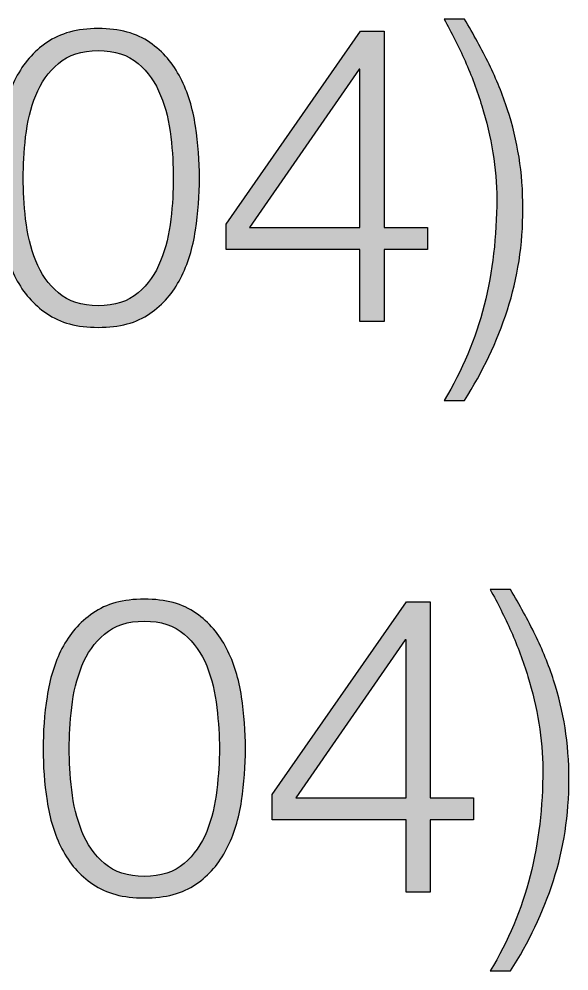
# Paper-space layout 'A2mask' of a CAD drawing. Extents: x 0 to 564, y 0 to 393.
# Drawn here: x 452.04 to 455.63, y 30.23 to 36.46 of the extents above; entities that cross this region are included whole.
import ezdxf
from ezdxf.enums import TextEntityAlignment as Align

# ---------------------------------------------------------------- set-up
doc = ezdxf.new("R2010")
doc.units = 0
doc.layers.get('0').update_dxf_attribs({"linetype": 'CONTINUOUS'})
doc.layers.get('Defpoints').update_dxf_attribs({"linetype": 'CONTINUOUS'})
doc.layers.add('JPP_Mask', color=7, linetype='CONTINUOUS')
doc.styles.add('JPP', font='arial.ttf')

# ---------------------------------------------------------------- blocks, each defined once
blk = doc.blocks.new('A2mask')
at = {"true_color": 0x004a91}
h = blk.add_hatch(color=154, dxfattribs=at)
edge = h.paths.add_edge_path()
edge.add_spline(control_points=[(455.3333, 35.2177), (455.3333, 35.3354), (455.3247, 35.4477), (455.3078, 35.5544)], knot_values=[2, 2, 2, 2, 3, 3, 3, 3], degree=3, periodic=0)
edge.add_spline(control_points=[(455.3078, 35.5544), (455.2906, 35.6611), (455.2657, 35.7648), (455.2329, 35.8652)], knot_values=[1, 1, 1, 1, 2, 2, 2, 2], degree=3, periodic=0)
edge.add_spline(control_points=[(455.2329, 35.8652), (455.2004, 35.9656), (455.16, 36.0647), (455.1123, 36.1624)], knot_values=[0, 0, 0, 0, 1, 1, 1, 1], degree=3, periodic=0)
edge.add_spline(control_points=[(455.1123, 36.1624), (455.0642, 36.2602), (455.0106, 36.3589), (454.9506, 36.4583)], knot_values=[13, 13, 13, 13, 14, 14, 14, 14], degree=3, periodic=0)
edge.add_spline(control_points=[(454.9506, 36.4583), (454.9506, 36.4583), (454.8177, 36.4583), (454.8177, 36.4583), (454.8664, 36.3715), (454.9122, 36.28), (454.9549, 36.1843)], knot_values=[11, 11, 11, 11, 12, 12, 12, 13, 13, 13, 13], degree=3, periodic=0)
edge.add_spline(control_points=[(454.9549, 36.1843), (454.9973, 36.0882), (455.0341, 35.9901), (455.0646, 35.8897)], knot_values=[10, 10, 10, 10, 11, 11, 11, 11], degree=3, periodic=0)
edge.add_spline(control_points=[(455.0646, 35.8897), (455.0954, 35.7893), (455.1196, 35.6873), (455.1368, 35.5842)], knot_values=[9, 9, 9, 9, 10, 10, 10, 10], degree=3, periodic=0)
edge.add_spline(control_points=[(455.1368, 35.5842), (455.1537, 35.4812), (455.1623, 35.3798), (455.1623, 35.2804)], knot_values=[8, 8, 8, 8, 9, 9, 9, 9], degree=3, periodic=0)
edge.add_spline(control_points=[(455.1623, 35.2804), (455.1623, 35.0378), (455.1348, 34.8065), (455.0798, 34.5868)], knot_values=[7, 7, 7, 7, 8, 8, 8, 8], degree=3, periodic=0)
edge.add_spline(control_points=[(455.0798, 34.5868), (455.0245, 34.3668), (454.937, 34.1591), (454.8177, 33.9639)], knot_values=[6, 6, 6, 6, 7, 7, 7, 7], degree=3, periodic=0)
edge.add_spline(control_points=[(454.8177, 33.9639), (454.8177, 33.9639), (454.9506, 33.9639), (454.9506, 33.9639), (455.0702, 34.1501), (455.1637, 34.3473), (455.2316, 34.5554), (455.2995, 34.7635), (455.3333, 34.9845), (455.3333, 35.2177)], knot_values=[3, 3, 3, 3, 4, 4, 4, 5, 5, 5, 6, 6, 6, 6], degree=3, periodic=0)
h = blk.add_hatch(color=154, dxfattribs=at)
edge = h.paths.add_edge_path()
edge.add_spline(control_points=[(453.2163, 35.4185), (453.2163, 35.5289), (453.2077, 35.6422), (453.1905, 35.7578)], knot_values=[2, 2, 2, 2, 3, 3, 3, 3], degree=3, periodic=0)
edge.add_spline(control_points=[(453.1905, 35.7578), (453.1732, 35.8738), (453.1408, 35.9788), (453.0927, 36.073)], knot_values=[1, 1, 1, 1, 2, 2, 2, 2], degree=3, periodic=0)
edge.add_spline(control_points=[(453.0927, 36.073), (453.045, 36.1671), (452.9781, 36.2443), (452.8919, 36.3049)], knot_values=[0, 0, 0, 0, 1, 1, 1, 1], degree=3, periodic=0)
edge.add_spline(control_points=[(452.8919, 36.3049), (452.8061, 36.3655), (452.6934, 36.396), (452.5539, 36.396)], knot_values=[15, 15, 15, 15, 16, 16, 16, 16], degree=3, periodic=0)
edge.add_spline(control_points=[(452.5539, 36.396), (452.4164, 36.396), (452.3044, 36.3655), (452.2176, 36.3049)], knot_values=[14, 14, 14, 14, 15, 15, 15, 15], degree=3, periodic=0)
edge.add_spline(control_points=[(452.2176, 36.3049), (452.1305, 36.2443), (452.0632, 36.1671), (452.0152, 36.073), (451.9671, 35.9788), (451.9346, 35.8738), (451.9174, 35.7578)], knot_values=[12, 12, 12, 12, 13, 13, 13, 14, 14, 14, 14], degree=3, periodic=0)
edge.add_spline(control_points=[(451.9174, 35.7578), (451.9002, 35.6422), (451.8919, 35.5282), (451.8919, 35.4159)], knot_values=[11, 11, 11, 11, 12, 12, 12, 12], degree=3, periodic=0)
edge.add_spline(control_points=[(451.8919, 35.4159), (451.8919, 35.3055), (451.9002, 35.1926), (451.9174, 35.0766)], knot_values=[10, 10, 10, 10, 11, 11, 11, 11], degree=3, periodic=0)
edge.add_spline(control_points=[(451.9174, 35.0766), (451.9346, 34.9609), (451.9671, 34.8559), (452.0152, 34.7618), (452.0632, 34.6677), (452.1305, 34.5908), (452.2176, 34.5312)], knot_values=[8, 8, 8, 8, 9, 9, 9, 10, 10, 10, 10], degree=3, periodic=0)
edge.add_spline(control_points=[(452.2176, 34.5312), (452.3044, 34.4712), (452.4164, 34.4414), (452.5539, 34.4414)], knot_values=[7, 7, 7, 7, 8, 8, 8, 8], degree=3, periodic=0)
edge.add_spline(control_points=[(452.5539, 34.4414), (452.6934, 34.4414), (452.8061, 34.4712), (452.8919, 34.5312)], knot_values=[6, 6, 6, 6, 7, 7, 7, 7], degree=3, periodic=0)
edge.add_spline(control_points=[(452.8919, 34.5312), (452.9781, 34.5908), (453.045, 34.6677), (453.0927, 34.7618)], knot_values=[5, 5, 5, 5, 6, 6, 6, 6], degree=3, periodic=0)
edge.add_spline(control_points=[(453.0927, 34.7618), (453.1408, 34.8559), (453.1732, 34.9609), (453.1905, 35.0766)], knot_values=[4, 4, 4, 4, 5, 5, 5, 5], degree=3, periodic=0)
edge.add_spline(control_points=[(453.1905, 35.0766), (453.2077, 35.1926), (453.2163, 35.3065), (453.2163, 35.4185)], knot_values=[3, 3, 3, 3, 4, 4, 4, 4], degree=3, periodic=0)
edge = h.paths.add_edge_path(flags=16)
edge.add_spline(control_points=[(452.0629, 35.4185), (452.0629, 35.5), (452.0682, 35.5898), (452.0791, 35.6873)], knot_values=[2, 2, 2, 2, 3, 3, 3, 3], degree=3, periodic=0)
edge.add_spline(control_points=[(452.0791, 35.6873), (452.09, 35.785), (452.1119, 35.8755), (452.1454, 35.959)], knot_values=[1, 1, 1, 1, 2, 2, 2, 2], degree=3, periodic=0)
edge.add_spline(control_points=[(452.1454, 35.959), (452.1788, 36.0421), (452.2282, 36.1117), (452.2935, 36.1677)], knot_values=[0, 0, 0, 0, 1, 1, 1, 1], degree=3, periodic=0)
edge.add_spline(control_points=[(452.2935, 36.1677), (452.3588, 36.224), (452.4456, 36.2519), (452.5539, 36.2519)], knot_values=[15, 15, 15, 15, 16, 16, 16, 16], degree=3, periodic=0)
edge.add_spline(control_points=[(452.5539, 36.2519), (452.6626, 36.2519), (452.7494, 36.224), (452.8147, 36.1677)], knot_values=[14, 14, 14, 14, 15, 15, 15, 15], degree=3, periodic=0)
edge.add_spline(control_points=[(452.8147, 36.1677), (452.8797, 36.1117), (452.929, 36.0421), (452.9625, 35.959)], knot_values=[13, 13, 13, 13, 14, 14, 14, 14], degree=3, periodic=0)
edge.add_spline(control_points=[(452.9625, 35.959), (452.996, 35.8755), (453.0182, 35.785), (453.0291, 35.6873)], knot_values=[12, 12, 12, 12, 13, 13, 13, 13], degree=3, periodic=0)
edge.add_spline(control_points=[(453.0291, 35.6873), (453.04, 35.5898), (453.0453, 35.5), (453.0453, 35.4185)], knot_values=[11, 11, 11, 11, 12, 12, 12, 12], degree=3, periodic=0)
edge.add_spline(control_points=[(453.0453, 35.4185), (453.0453, 35.3354), (453.04, 35.2452), (453.0291, 35.1485), (453.0182, 35.0517), (452.996, 34.9613), (452.9625, 34.8771), (452.929, 34.7929), (452.8797, 34.7227), (452.8147, 34.6667)], knot_values=[8, 8, 8, 8, 9, 9, 9, 10, 10, 10, 11, 11, 11, 11], degree=3, periodic=0)
edge.add_spline(control_points=[(452.8147, 34.6667), (452.7494, 34.6107), (452.6626, 34.5825), (452.5539, 34.5825)], knot_values=[7, 7, 7, 7, 8, 8, 8, 8], degree=3, periodic=0)
edge.add_spline(control_points=[(452.5539, 34.5825), (452.4456, 34.5825), (452.3588, 34.6107), (452.2935, 34.6667), (452.2282, 34.7227), (452.1788, 34.7929), (452.1454, 34.8771), (452.1119, 34.9613), (452.09, 35.0517), (452.0791, 35.1485), (452.0682, 35.2452), (452.0629, 35.3354), (452.0629, 35.4185)], knot_values=[3, 3, 3, 3, 4, 4, 4, 5, 5, 5, 6, 6, 6, 7, 7, 7, 7], degree=3, periodic=0)
h = blk.add_hatch(color=154, dxfattribs=at)
h.paths.add_polyline_path([(454.7094, 35.0958), (454.4244, 35.0958), (454.4244, 36.3795), (454.2697, 36.3795), (453.3903, 35.1173), (453.3903, 34.9517), (454.267, 34.9517), (454.267, 34.4795), (454.4244, 34.4795), (454.4244, 34.9517), (454.7094, 34.9517)])
h.paths.add_polyline_path([(454.267, 35.0958), (453.545, 35.0958), (454.2614, 36.1299), (454.267, 36.1299)], flags=16)
h = blk.add_hatch(color=154, dxfattribs=at)
edge = h.paths.add_edge_path()
edge.add_spline(control_points=[(455.6348, 31.4854), (455.6348, 31.603), (455.6262, 31.7154), (455.6093, 31.822)], knot_values=[2, 2, 2, 2, 3, 3, 3, 3], degree=3, periodic=0)
edge.add_spline(control_points=[(455.6093, 31.822), (455.5921, 31.9287), (455.5672, 32.0325), (455.5344, 32.1329)], knot_values=[1, 1, 1, 1, 2, 2, 2, 2], degree=3, periodic=0)
edge.add_spline(control_points=[(455.5344, 32.1329), (455.502, 32.2333), (455.4615, 32.3323), (455.4138, 32.4301)], knot_values=[0, 0, 0, 0, 1, 1, 1, 1], degree=3, periodic=0)
edge.add_spline(control_points=[(455.4138, 32.4301), (455.3658, 32.5278), (455.3121, 32.6266), (455.2521, 32.726)], knot_values=[13, 13, 13, 13, 14, 14, 14, 14], degree=3, periodic=0)
edge.add_spline(control_points=[(455.2521, 32.726), (455.2521, 32.726), (455.1193, 32.726), (455.1193, 32.726), (455.168, 32.6392), (455.2137, 32.5477), (455.2564, 32.4519)], knot_values=[11, 11, 11, 11, 12, 12, 12, 13, 13, 13, 13], degree=3, periodic=0)
edge.add_spline(control_points=[(455.2564, 32.4519), (455.2988, 32.3559), (455.3356, 32.2578), (455.3661, 32.1574)], knot_values=[10, 10, 10, 10, 11, 11, 11, 11], degree=3, periodic=0)
edge.add_spline(control_points=[(455.3661, 32.1574), (455.3969, 32.057), (455.4211, 31.9549), (455.4383, 31.8519)], knot_values=[9, 9, 9, 9, 10, 10, 10, 10], degree=3, periodic=0)
edge.add_spline(control_points=[(455.4383, 31.8519), (455.4552, 31.7488), (455.4639, 31.6474), (455.4639, 31.548)], knot_values=[8, 8, 8, 8, 9, 9, 9, 9], degree=3, periodic=0)
edge.add_spline(control_points=[(455.4639, 31.548), (455.4639, 31.3055), (455.4364, 31.0742), (455.3814, 30.8545)], knot_values=[7, 7, 7, 7, 8, 8, 8, 8], degree=3, periodic=0)
edge.add_spline(control_points=[(455.3814, 30.8545), (455.326, 30.6345), (455.2385, 30.4267), (455.1193, 30.2316)], knot_values=[6, 6, 6, 6, 7, 7, 7, 7], degree=3, periodic=0)
edge.add_spline(control_points=[(455.1193, 30.2316), (455.1193, 30.2316), (455.2521, 30.2316), (455.2521, 30.2316), (455.3717, 30.4178), (455.4652, 30.6149), (455.5331, 30.823), (455.601, 31.0311), (455.6348, 31.2521), (455.6348, 31.4854)], knot_values=[3, 3, 3, 3, 4, 4, 4, 5, 5, 5, 6, 6, 6, 6], degree=3, periodic=0)
h = blk.add_hatch(color=154, dxfattribs=at)
edge = h.paths.add_edge_path()
edge.add_spline(control_points=[(453.1934, 32.5726), (453.1076, 32.6332), (452.995, 32.6637), (452.8555, 32.6637)], knot_values=[15, 15, 15, 15, 16, 16, 16, 16], degree=3, periodic=0)
edge.add_spline(control_points=[(452.8555, 32.6637), (452.718, 32.6637), (452.606, 32.6332), (452.5191, 32.5726)], knot_values=[14, 14, 14, 14, 15, 15, 15, 15], degree=3, periodic=0)
edge.add_spline(control_points=[(452.5191, 32.5726), (452.432, 32.5119), (452.3647, 32.4347), (452.3167, 32.3406), (452.2686, 32.2465), (452.2362, 32.1415), (452.2189, 32.0255)], knot_values=[12, 12, 12, 12, 13, 13, 13, 14, 14, 14, 14], degree=3, periodic=0)
edge.add_spline(control_points=[(452.2189, 32.0255), (452.2017, 31.9099), (452.1934, 31.7959), (452.1934, 31.6835)], knot_values=[11, 11, 11, 11, 12, 12, 12, 12], degree=3, periodic=0)
edge.add_spline(control_points=[(452.1934, 31.6835), (452.1934, 31.5732), (452.2017, 31.4602), (452.2189, 31.3442)], knot_values=[10, 10, 10, 10, 11, 11, 11, 11], degree=3, periodic=0)
edge.add_spline(control_points=[(452.2189, 31.3442), (452.2362, 31.2286), (452.2686, 31.1236), (452.3167, 31.0295), (452.3647, 30.9354), (452.432, 30.8585), (452.5191, 30.7988)], knot_values=[8, 8, 8, 8, 9, 9, 9, 10, 10, 10, 10], degree=3, periodic=0)
edge.add_spline(control_points=[(452.5191, 30.7988), (452.606, 30.7389), (452.718, 30.709), (452.8555, 30.709)], knot_values=[7, 7, 7, 7, 8, 8, 8, 8], degree=3, periodic=0)
edge.add_spline(control_points=[(452.8555, 30.709), (452.995, 30.709), (453.1076, 30.7389), (453.1934, 30.7988)], knot_values=[6, 6, 6, 6, 7, 7, 7, 7], degree=3, periodic=0)
edge.add_spline(control_points=[(453.1934, 30.7988), (453.2796, 30.8585), (453.3465, 30.9354), (453.3942, 31.0295)], knot_values=[5, 5, 5, 5, 6, 6, 6, 6], degree=3, periodic=0)
edge.add_spline(control_points=[(453.3942, 31.0295), (453.4423, 31.1236), (453.4748, 31.2286), (453.492, 31.3442)], knot_values=[4, 4, 4, 4, 5, 5, 5, 5], degree=3, periodic=0)
edge.add_spline(control_points=[(453.492, 31.3442), (453.5092, 31.4602), (453.5178, 31.5742), (453.5178, 31.6862)], knot_values=[3, 3, 3, 3, 4, 4, 4, 4], degree=3, periodic=0)
edge.add_spline(control_points=[(453.5178, 31.6862), (453.5178, 31.7965), (453.5092, 31.9099), (453.492, 32.0255)], knot_values=[2, 2, 2, 2, 3, 3, 3, 3], degree=3, periodic=0)
edge.add_spline(control_points=[(453.492, 32.0255), (453.4748, 32.1415), (453.4423, 32.2465), (453.3942, 32.3406)], knot_values=[1, 1, 1, 1, 2, 2, 2, 2], degree=3, periodic=0)
edge.add_spline(control_points=[(453.3942, 32.3406), (453.3465, 32.4347), (453.2796, 32.5119), (453.1934, 32.5726)], knot_values=[0, 0, 0, 0, 1, 1, 1, 1], degree=3, periodic=0)
edge = h.paths.add_edge_path(flags=16)
edge.add_spline(control_points=[(452.8555, 32.5195), (452.9641, 32.5195), (453.051, 32.4917), (453.1162, 32.4354)], knot_values=[14, 14, 14, 14, 15, 15, 15, 15], degree=3, periodic=0)
edge.add_spline(control_points=[(453.1162, 32.4354), (453.1812, 32.3794), (453.2306, 32.3098), (453.264, 32.2266)], knot_values=[13, 13, 13, 13, 14, 14, 14, 14], degree=3, periodic=0)
edge.add_spline(control_points=[(453.264, 32.2266), (453.2975, 32.1431), (453.3197, 32.0527), (453.3306, 31.9549)], knot_values=[12, 12, 12, 12, 13, 13, 13, 13], degree=3, periodic=0)
edge.add_spline(control_points=[(453.3306, 31.9549), (453.3416, 31.8575), (453.3469, 31.7677), (453.3469, 31.6862)], knot_values=[11, 11, 11, 11, 12, 12, 12, 12], degree=3, periodic=0)
edge.add_spline(control_points=[(453.3469, 31.6862), (453.3469, 31.603), (453.3416, 31.5129), (453.3306, 31.4161), (453.3197, 31.3194), (453.2975, 31.2289), (453.264, 31.1448), (453.2306, 31.0606), (453.1812, 30.9904), (453.1162, 30.9344)], knot_values=[8, 8, 8, 8, 9, 9, 9, 10, 10, 10, 11, 11, 11, 11], degree=3, periodic=0)
edge.add_spline(control_points=[(453.1162, 30.9344), (453.051, 30.8784), (452.9641, 30.8502), (452.8555, 30.8502)], knot_values=[7, 7, 7, 7, 8, 8, 8, 8], degree=3, periodic=0)
edge.add_spline(control_points=[(452.8555, 30.8502), (452.7471, 30.8502), (452.6603, 30.8784), (452.595, 30.9344), (452.5297, 30.9904), (452.4804, 31.0606), (452.4469, 31.1448), (452.4134, 31.2289), (452.3916, 31.3194), (452.3806, 31.4161), (452.3697, 31.5129), (452.3644, 31.603), (452.3644, 31.6862)], knot_values=[3, 3, 3, 3, 4, 4, 4, 5, 5, 5, 6, 6, 6, 7, 7, 7, 7], degree=3, periodic=0)
edge.add_spline(control_points=[(452.3644, 31.6862), (452.3644, 31.7677), (452.3697, 31.8575), (452.3806, 31.9549)], knot_values=[2, 2, 2, 2, 3, 3, 3, 3], degree=3, periodic=0)
edge.add_spline(control_points=[(452.3806, 31.9549), (452.3916, 32.0527), (452.4134, 32.1431), (452.4469, 32.2266)], knot_values=[1, 1, 1, 1, 2, 2, 2, 2], degree=3, periodic=0)
edge.add_spline(control_points=[(452.4469, 32.2266), (452.4804, 32.3098), (452.5297, 32.3794), (452.595, 32.4354)], knot_values=[0, 0, 0, 0, 1, 1, 1, 1], degree=3, periodic=0)
edge.add_spline(control_points=[(452.595, 32.4354), (452.6603, 32.4917), (452.7471, 32.5195), (452.8555, 32.5195)], knot_values=[15, 15, 15, 15, 16, 16, 16, 16], degree=3, periodic=0)
h = blk.add_hatch(color=154, dxfattribs=at)
h.paths.add_polyline_path([(454.7259, 31.2193), (455.0109, 31.2193), (455.0109, 31.3635), (454.7259, 31.3635), (454.7259, 32.6471), (454.5712, 32.6471), (453.6918, 31.385), (453.6918, 31.2193), (454.5685, 31.2193), (454.5685, 30.7471), (454.7259, 30.7471)])
h.paths.add_polyline_path([(454.5685, 31.3635), (453.8465, 31.3635), (454.5629, 32.3976), (454.5685, 32.3976)], flags=16)
at = {"layer": 'Defpoints', "color": 154, "true_color": 0x004a91}
for points in [[(454.2697, 36.3795), (454.4244, 36.3795), (454.4244, 35.0958), (454.7094, 35.0958), (454.7094, 34.9517), (454.4244, 34.9517), (454.4244, 34.4795), (454.267, 34.4795), (454.267, 34.9517), (453.3903, 34.9517), (453.3903, 35.1173), (454.2697, 36.3795)], [(454.267, 36.1299), (454.2614, 36.1299), (453.545, 35.0958), (454.267, 35.0958), (454.267, 36.1299)], [(454.5712, 32.6471), (454.7259, 32.6471), (454.7259, 31.3635), (455.0109, 31.3635), (455.0109, 31.2193), (454.7259, 31.2193), (454.7259, 30.7471), (454.5685, 30.7471), (454.5685, 31.2193), (453.6918, 31.2193), (453.6918, 31.385), (454.5712, 32.6471)], [(454.5685, 32.3976), (454.5629, 32.3976), (453.8465, 31.3635), (454.5685, 31.3635), (454.5685, 32.3976)]]:
    blk.add_lwpolyline(points, dxfattribs=at)
for points, knots in [([(455.1123, 36.1624), (455.16, 36.0647), (455.2004, 35.9656), (455.2329, 35.8652), (455.2657, 35.7648), (455.2906, 35.6611), (455.3078, 35.5544), (455.3247, 35.4477), (455.3333, 35.3354), (455.3333, 35.2177), (455.3333, 34.9845), (455.2995, 34.7635), (455.2316, 34.5554), (455.1637, 34.3473), (455.0702, 34.1501), (454.9506, 33.9639), (454.9506, 33.9639), (454.8177, 33.9639), (454.8177, 33.9639), (454.937, 34.1591), (455.0245, 34.3668), (455.0798, 34.5868), (455.1348, 34.8065), (455.1623, 35.0378), (455.1623, 35.2804), (455.1623, 35.3798), (455.1537, 35.4812), (455.1368, 35.5842), (455.1196, 35.6873), (455.0954, 35.7893), (455.0646, 35.8897), (455.0341, 35.9901), (454.9973, 36.0882), (454.9549, 36.1843), (454.9122, 36.28), (454.8664, 36.3715), (454.8177, 36.4583), (454.8177, 36.4583), (454.9506, 36.4583), (454.9506, 36.4583), (455.0106, 36.3589), (455.0642, 36.2602), (455.1123, 36.1624)], [0, 0, 0, 0, 1, 1, 1, 2, 2, 2, 3, 3, 3, 4, 4, 4, 5, 5, 5, 6, 6, 6, 7, 7, 7, 8, 8, 8, 9, 9, 9, 10, 10, 10, 11, 11, 11, 12, 12, 12, 13, 13, 13, 14, 14, 14, 14]), ([(452.8919, 36.3049), (452.9781, 36.2443), (453.045, 36.1671), (453.0927, 36.073), (453.1408, 35.9788), (453.1732, 35.8738), (453.1905, 35.7578), (453.2077, 35.6422), (453.2163, 35.5289), (453.2163, 35.4185), (453.2163, 35.3065), (453.2077, 35.1926), (453.1905, 35.0766), (453.1732, 34.9609), (453.1408, 34.8559), (453.0927, 34.7618), (453.045, 34.6677), (452.9781, 34.5908), (452.8919, 34.5312), (452.8061, 34.4712), (452.6934, 34.4414), (452.5539, 34.4414), (452.4164, 34.4414), (452.3044, 34.4712), (452.2176, 34.5312), (452.1305, 34.5908), (452.0632, 34.6677), (452.0152, 34.7618), (451.9671, 34.8559), (451.9346, 34.9609), (451.9174, 35.0766), (451.9002, 35.1926), (451.8919, 35.3055), (451.8919, 35.4159), (451.8919, 35.5282), (451.9002, 35.6422), (451.9174, 35.7578), (451.9346, 35.8738), (451.9671, 35.9788), (452.0152, 36.073), (452.0632, 36.1671), (452.1305, 36.2443), (452.2176, 36.3049), (452.3044, 36.3655), (452.4164, 36.396), (452.5539, 36.396), (452.6934, 36.396), (452.8061, 36.3655), (452.8919, 36.3049)], [0, 0, 0, 0, 1, 1, 1, 2, 2, 2, 3, 3, 3, 4, 4, 4, 5, 5, 5, 6, 6, 6, 7, 7, 7, 8, 8, 8, 9, 9, 9, 10, 10, 10, 11, 11, 11, 12, 12, 12, 13, 13, 13, 14, 14, 14, 15, 15, 15, 16, 16, 16, 16]), ([(452.2935, 36.1677), (452.2282, 36.1117), (452.1788, 36.0421), (452.1454, 35.959), (452.1119, 35.8755), (452.09, 35.785), (452.0791, 35.6873), (452.0682, 35.5898), (452.0629, 35.5), (452.0629, 35.4185), (452.0629, 35.3354), (452.0682, 35.2452), (452.0791, 35.1485), (452.09, 35.0517), (452.1119, 34.9613), (452.1454, 34.8771), (452.1788, 34.7929), (452.2282, 34.7227), (452.2935, 34.6667), (452.3588, 34.6107), (452.4456, 34.5825), (452.5539, 34.5825), (452.6626, 34.5825), (452.7494, 34.6107), (452.8147, 34.6667), (452.8797, 34.7227), (452.929, 34.7929), (452.9625, 34.8771), (452.996, 34.9613), (453.0182, 35.0517), (453.0291, 35.1485), (453.04, 35.2452), (453.0453, 35.3354), (453.0453, 35.4185), (453.0453, 35.5), (453.04, 35.5898), (453.0291, 35.6873), (453.0182, 35.785), (452.996, 35.8755), (452.9625, 35.959), (452.929, 36.0421), (452.8797, 36.1117), (452.8147, 36.1677), (452.7494, 36.224), (452.6626, 36.2519), (452.5539, 36.2519), (452.4456, 36.2519), (452.3588, 36.224), (452.2935, 36.1677)], [0, 0, 0, 0, 1, 1, 1, 2, 2, 2, 3, 3, 3, 4, 4, 4, 5, 5, 5, 6, 6, 6, 7, 7, 7, 8, 8, 8, 9, 9, 9, 10, 10, 10, 11, 11, 11, 12, 12, 12, 13, 13, 13, 14, 14, 14, 15, 15, 15, 16, 16, 16, 16]), ([(455.4138, 32.4301), (455.4615, 32.3323), (455.502, 32.2333), (455.5344, 32.1329), (455.5672, 32.0325), (455.5921, 31.9287), (455.6093, 31.822), (455.6262, 31.7154), (455.6348, 31.603), (455.6348, 31.4854), (455.6348, 31.2521), (455.601, 31.0311), (455.5331, 30.823), (455.4652, 30.6149), (455.3717, 30.4178), (455.2521, 30.2316), (455.2521, 30.2316), (455.1193, 30.2316), (455.1193, 30.2316), (455.2385, 30.4267), (455.326, 30.6345), (455.3814, 30.8545), (455.4364, 31.0742), (455.4639, 31.3055), (455.4639, 31.548), (455.4639, 31.6474), (455.4552, 31.7488), (455.4383, 31.8519), (455.4211, 31.9549), (455.3969, 32.057), (455.3661, 32.1574), (455.3356, 32.2578), (455.2988, 32.3559), (455.2564, 32.4519), (455.2137, 32.5477), (455.168, 32.6392), (455.1193, 32.726), (455.1193, 32.726), (455.2521, 32.726), (455.2521, 32.726), (455.3121, 32.6266), (455.3658, 32.5278), (455.4138, 32.4301)], [0, 0, 0, 0, 1, 1, 1, 2, 2, 2, 3, 3, 3, 4, 4, 4, 5, 5, 5, 6, 6, 6, 7, 7, 7, 8, 8, 8, 9, 9, 9, 10, 10, 10, 11, 11, 11, 12, 12, 12, 13, 13, 13, 14, 14, 14, 14]), ([(453.1934, 32.5726), (453.2796, 32.5119), (453.3465, 32.4347), (453.3942, 32.3406), (453.4423, 32.2465), (453.4748, 32.1415), (453.492, 32.0255), (453.5092, 31.9099), (453.5178, 31.7965), (453.5178, 31.6862), (453.5178, 31.5742), (453.5092, 31.4602), (453.492, 31.3442), (453.4748, 31.2286), (453.4423, 31.1236), (453.3942, 31.0295), (453.3465, 30.9354), (453.2796, 30.8585), (453.1934, 30.7988), (453.1076, 30.7389), (452.995, 30.709), (452.8555, 30.709), (452.718, 30.709), (452.606, 30.7389), (452.5191, 30.7988), (452.432, 30.8585), (452.3647, 30.9354), (452.3167, 31.0295), (452.2686, 31.1236), (452.2362, 31.2286), (452.2189, 31.3442), (452.2017, 31.4602), (452.1934, 31.5732), (452.1934, 31.6835), (452.1934, 31.7959), (452.2017, 31.9099), (452.2189, 32.0255), (452.2362, 32.1415), (452.2686, 32.2465), (452.3167, 32.3406), (452.3647, 32.4347), (452.432, 32.5119), (452.5191, 32.5726), (452.606, 32.6332), (452.718, 32.6637), (452.8555, 32.6637), (452.995, 32.6637), (453.1076, 32.6332), (453.1934, 32.5726)], [0, 0, 0, 0, 1, 1, 1, 2, 2, 2, 3, 3, 3, 4, 4, 4, 5, 5, 5, 6, 6, 6, 7, 7, 7, 8, 8, 8, 9, 9, 9, 10, 10, 10, 11, 11, 11, 12, 12, 12, 13, 13, 13, 14, 14, 14, 15, 15, 15, 16, 16, 16, 16]), ([(452.595, 32.4354), (452.5297, 32.3794), (452.4804, 32.3098), (452.4469, 32.2266), (452.4134, 32.1431), (452.3916, 32.0527), (452.3806, 31.9549), (452.3697, 31.8575), (452.3644, 31.7677), (452.3644, 31.6862), (452.3644, 31.603), (452.3697, 31.5129), (452.3806, 31.4161), (452.3916, 31.3194), (452.4134, 31.2289), (452.4469, 31.1448), (452.4804, 31.0606), (452.5297, 30.9904), (452.595, 30.9344), (452.6603, 30.8784), (452.7471, 30.8502), (452.8555, 30.8502), (452.9641, 30.8502), (453.051, 30.8784), (453.1162, 30.9344), (453.1812, 30.9904), (453.2306, 31.0606), (453.264, 31.1448), (453.2975, 31.2289), (453.3197, 31.3194), (453.3306, 31.4161), (453.3416, 31.5129), (453.3469, 31.603), (453.3469, 31.6862), (453.3469, 31.7677), (453.3416, 31.8575), (453.3306, 31.9549), (453.3197, 32.0527), (453.2975, 32.1431), (453.264, 32.2266), (453.2306, 32.3098), (453.1812, 32.3794), (453.1162, 32.4354), (453.051, 32.4917), (452.9641, 32.5195), (452.8555, 32.5195), (452.7471, 32.5195), (452.6603, 32.4917), (452.595, 32.4354)], [0, 0, 0, 0, 1, 1, 1, 2, 2, 2, 3, 3, 3, 4, 4, 4, 5, 5, 5, 6, 6, 6, 7, 7, 7, 8, 8, 8, 9, 9, 9, 10, 10, 10, 11, 11, 11, 12, 12, 12, 13, 13, 13, 14, 14, 14, 15, 15, 15, 16, 16, 16, 16])]:
    blk.add_open_spline(points, degree=3, knots=knots, dxfattribs=at)
at = {"color": 7, "style": 'JPP'}
for tag, p in [('Client', (516.6, 80.5)), ('Project1', (516.6, 63)), ('Project2', (516.6, 57.75)), ('Project3', (516.6, 52.5)), ('Title1', (516.6, 40.25)), ('Title2', (516.6, 35)), ('Title3', (516.6, 29.75)), ('Status', (441, 5.25))]:
    blk.add_attdef(tag, text='', height=2.5, dxfattribs=at).set_placement(p, align=Align.MIDDLE_LEFT)
at = {"color": 2, "style": 'JPP'}
for tag, p in [('Scale', (460.25, 17.5)), ('Checked', (523.25, 17.5)), ('Drawn', (491.75, 17.5)), ('Date', (554.75, 17.5))]:
    blk.add_attdef(tag, text='', height=1.4, dxfattribs=at).set_placement(p, align=Align.MIDDLE_CENTER)
at = {"color": 6, "style": 'JPP'}
for tag, p in [('Ref', (504, 5.25)), ('DrgNo.', (533.4, 5.25))]:
    blk.add_attdef(tag, text='', height=2.8, dxfattribs=at).set_placement(p, align=Align.MIDDLE_LEFT)
blk.add_attdef('Rev', text='', height=2.8, dxfattribs=at).set_placement((557.3923, 5.25), align=Align.MIDDLE_CENTER)

psp = doc.layouts.new('A2mask')

# ---------------------------------------------------------------- block references
at = {"layer": 'JPP_Mask'}
psp.add_blockref('A2mask', (0, 0), dxfattribs=at)

doc.saveas('drawing.dxf')
